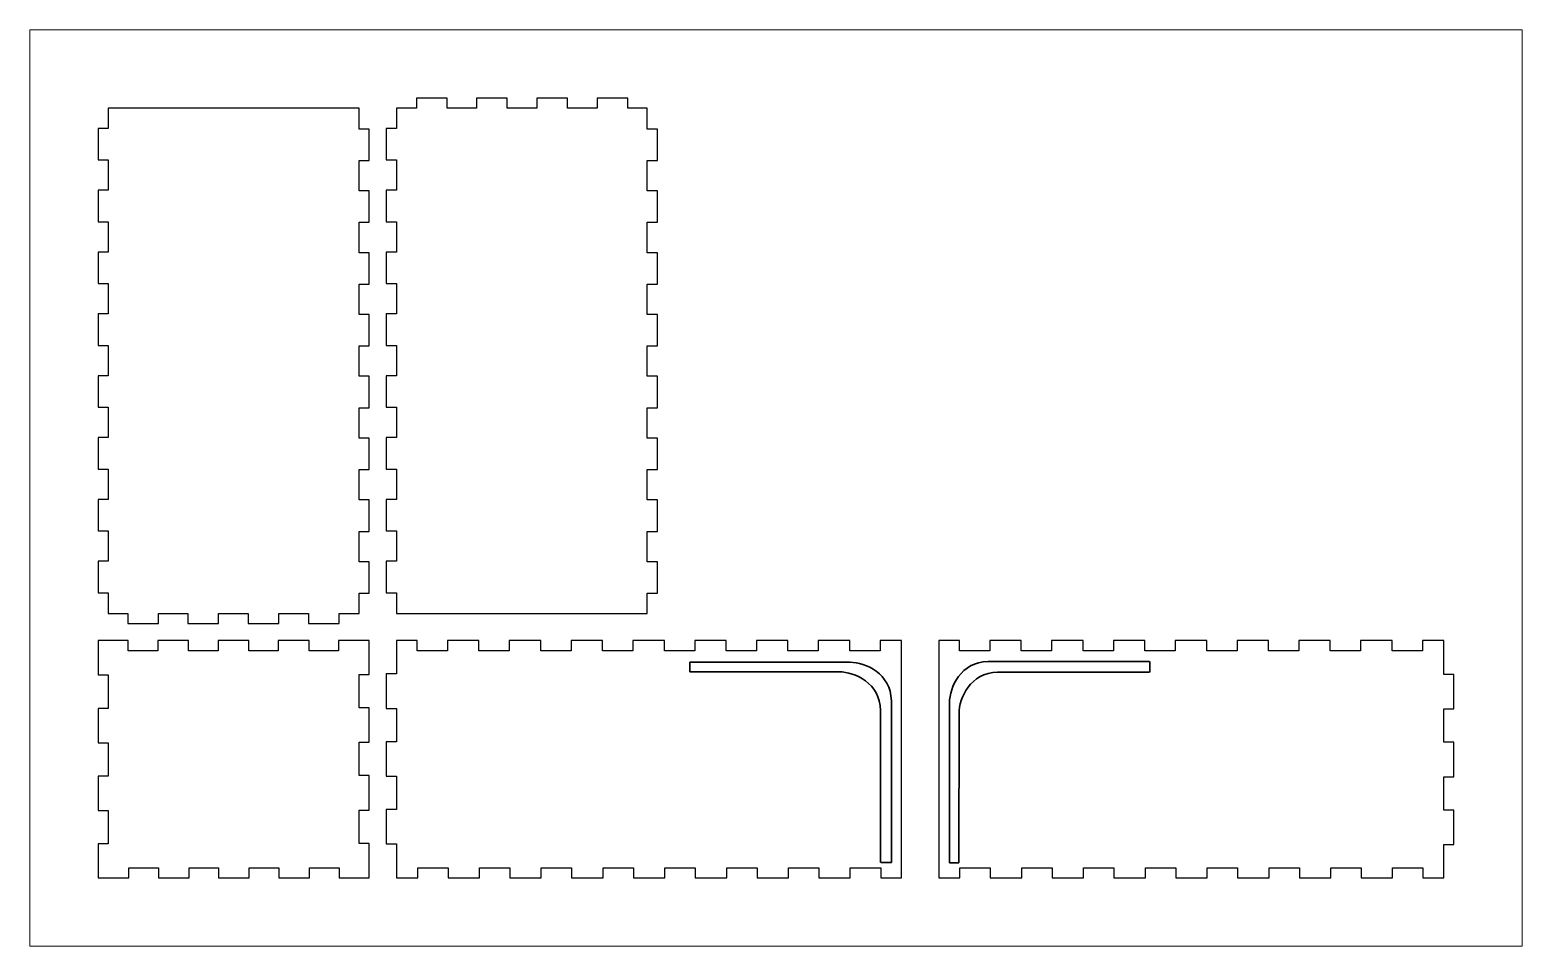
# Paper-space layout 'Layout1' of a CAD drawing. Header units: millimetres. Extents: x 0 to 440, y 0 to 270.
# The model-space entities are those that its viewports show. They can reach past a viewport. Long polylines and large blocks are cut down to what shows.
import ezdxf

# ---------------------------------------------------------------- set-up
doc = ezdxf.new("R2010")
doc.units = ezdxf.units.MM
doc.layers.add('OpenJsCad', color=7, linetype='Continuous')

msp = doc.modelspace()

# ---------------------------------------------------------------- linework, layer by layer
at = {"layer": 'OpenJsCad', "color": 18, "linetype": 'Continuous', "lineweight": 25, "true_color": 0x000000}
for points in [[(20.14, 113.53), (20.14, 104.26), (23.14, 104.26), (23.14, 98.14), (28.87, 98.14), (28.87, 95.14), (37.92, 95.14), (37.92, 98.14), (46.64, 98.14), (46.64, 95.14), (55.69, 95.14), (55.69, 98.14), (64.42, 98.14), (64.42, 95.14), (73.47, 95.14), (73.47, 98.14), (82.2, 98.14), (82.2, 95.14), (91.25, 95.14), (91.25, 98.14), (97.14, 98.14), (97.14, 104.1), (100.14, 104.1), (100.14, 113.37), (97.14, 113.37), (97.14, 122.33), (100.14, 122.33), (100.14, 131.61), (97.14, 131.61), (97.14, 140.57), (100.14, 140.57), (100.14, 149.84), (97.14, 149.84), (97.14, 158.8), (100.14, 158.8), (100.14, 168.08), (97.14, 168.08), (97.14, 177.04), (100.14, 177.04), (100.14, 186.31), (97.14, 186.31), (97.14, 195.27), (100.14, 195.27), (100.14, 204.55), (97.14, 204.55), (97.14, 213.51), (100.14, 213.51), (100.14, 222.78), (97.14, 222.78), (97.14, 231.74), (100.14, 231.74), (100.14, 241.02), (97.14, 241.02), (97.14, 247.14), (23.14, 247.14), (23.14, 241.18), (20.14, 241.18), (20.14, 231.9), (23.14, 231.9), (23.14, 222.94), (20.14, 222.94), (20.14, 213.67), (23.14, 213.67), (23.14, 204.71), (20.14, 204.71), (20.14, 195.43), (23.14, 195.43), (23.14, 186.47), (20.14, 186.47), (20.14, 177.2), (23.14, 177.2), (23.14, 168.24), (20.14, 168.24), (20.14, 158.96), (23.14, 158.96), (23.14, 150), (20.14, 150), (20.14, 140.73), (23.14, 140.73), (23.14, 131.77), (20.14, 131.77), (20.14, 122.49), (23.14, 122.49), (23.14, 113.53), (20.14, 113.53)], [(108.14, 104.26), (108.14, 98.14), (182.14, 98.14), (182.14, 104.1), (185.14, 104.1), (185.14, 113.37), (182.14, 113.37), (182.14, 122.33), (185.14, 122.33), (185.14, 131.61), (182.14, 131.61), (182.14, 140.57), (185.14, 140.57), (185.14, 149.84), (182.14, 149.84), (182.14, 158.8), (185.14, 158.8), (185.14, 168.08), (182.14, 168.08), (182.14, 177.04), (185.14, 177.04), (185.14, 186.31), (182.14, 186.31), (182.14, 195.27), (185.14, 195.27), (185.14, 204.55), (182.14, 204.55), (182.14, 213.51), (185.14, 213.51), (185.14, 222.78), (182.14, 222.78), (182.14, 231.74), (185.14, 231.74), (185.14, 241.02), (182.14, 241.02), (182.14, 247.14), (176.41, 247.14), (176.41, 250.14), (167.36, 250.14), (167.36, 247.14), (158.63, 247.14), (158.63, 250.14), (149.58, 250.14), (149.58, 247.14), (140.85, 247.14), (140.85, 250.14), (131.8, 250.14), (131.8, 247.14), (123.08, 247.14), (123.08, 250.14), (114.03, 250.14), (114.03, 247.14), (108.14, 247.14), (108.14, 241.18), (105.14, 241.18), (105.14, 231.9), (108.14, 231.9), (108.14, 222.94), (105.14, 222.94), (105.14, 213.67), (108.14, 213.67), (108.14, 204.71), (105.14, 204.71), (105.14, 195.43), (108.14, 195.43), (108.14, 186.47), (105.14, 186.47), (105.14, 177.2), (108.14, 177.2), (108.14, 168.24), (105.14, 168.24), (105.14, 158.96), (108.14, 158.96), (108.14, 150), (105.14, 150), (105.14, 140.73), (108.14, 140.73), (108.14, 131.77), (105.14, 131.77), (105.14, 122.49), (108.14, 122.49), (108.14, 113.53), (105.14, 113.53), (105.14, 104.26), (108.14, 104.26)], [(20.14, 30.14), (20.14, 20.14), (29.19, 20.14), (29.19, 23.14), (37.92, 23.14), (37.92, 20.14), (46.96, 20.14), (46.96, 23.14), (55.69, 23.14), (55.69, 20.14), (64.74, 20.14), (64.74, 23.14), (73.47, 23.14), (73.47, 20.14), (82.52, 20.14), (82.52, 23.14), (91.25, 23.14), (91.25, 20.14), (100.14, 20.14), (100.14, 30.3), (97.14, 30.3), (97.14, 40.14), (100.14, 40.14), (100.14, 50.3), (97.14, 50.3), (97.14, 60.14), (100.14, 60.14), (100.14, 70.3), (97.14, 70.3), (97.14, 80.14), (100.14, 80.14), (100.14, 90.14), (91.09, 90.14), (91.09, 87.14), (82.36, 87.14), (82.36, 90.14), (73.31, 90.14), (73.31, 87.14), (64.58, 87.14), (64.58, 90.14), (55.53, 90.14), (55.53, 87.14), (46.8, 87.14), (46.8, 90.14), (37.76, 90.14), (37.76, 87.14), (29.03, 87.14), (29.03, 90.14), (20.14, 90.14), (20.14, 79.98), (23.14, 79.98), (23.14, 70.14), (20.14, 70.14), (20.14, 59.98), (23.14, 59.98), (23.14, 50.14), (20.14, 50.14), (20.14, 39.98), (23.14, 39.98), (23.14, 30.14), (20.14, 30.14)], [(114.26, 90.14), (108.14, 90.14), (108.14, 80.3), (105.14, 80.3), (105.14, 70.14), (108.14, 70.14), (108.14, 60.3), (105.14, 60.3), (105.14, 50.14), (108.14, 50.14), (108.14, 40.3), (105.14, 40.3), (105.14, 30.14), (108.14, 30.14), (108.14, 20.14), (114.42, 20.14), (114.42, 23.14), (123.37, 23.14), (123.37, 20.14), (132.65, 20.14), (132.65, 23.14), (141.61, 23.14), (141.61, 20.14), (150.89, 20.14), (150.89, 23.14), (159.84, 23.14), (159.84, 20.14), (169.12, 20.14), (169.12, 23.14), (178.08, 23.14), (178.08, 20.14), (187.36, 20.14), (187.36, 23.14), (196.31, 23.14), (196.31, 20.14), (205.59, 20.14), (205.59, 23.14), (214.55, 23.14), (214.55, 20.14), (223.83, 20.14), (223.83, 23.14), (232.78, 23.14), (232.78, 20.14), (242.06, 20.14), (242.06, 23.14), (251.02, 23.14), (251.02, 20.14), (257.14, 20.14), (257.14, 90.14), (250.86, 90.14), (250.86, 87.14), (241.9, 87.14), (241.9, 90.14), (232.62, 90.14), (232.62, 87.14), (223.67, 87.14), (223.67, 90.14), (214.39, 90.14), (214.39, 87.14), (205.43, 87.14), (205.43, 90.14), (196.15, 90.14), (196.15, 87.14), (187.2, 87.14), (187.2, 90.14), (177.92, 90.14), (177.92, 87.14), (168.96, 87.14), (168.96, 90.14), (159.68, 90.14), (159.68, 87.14), (150.73, 87.14), (150.73, 90.14), (141.45, 90.14), (141.45, 87.14), (132.49, 87.14), (132.49, 90.14), (123.21, 90.14), (123.21, 87.14), (114.26, 87.14), (114.26, 90.14)], [(274.26, 90.14), (268.14, 90.14), (268.14, 20.14), (274.42, 20.14), (274.42, 23.14), (283.37, 23.14), (283.37, 20.14), (292.65, 20.14), (292.65, 23.14), (301.61, 23.14), (301.61, 20.14), (310.89, 20.14), (310.89, 23.14), (319.84, 23.14), (319.84, 20.14), (329.12, 20.14), (329.12, 23.14), (338.08, 23.14), (338.08, 20.14), (347.36, 20.14), (347.36, 23.14), (356.31, 23.14), (356.31, 20.14), (365.59, 20.14), (365.59, 23.14), (374.55, 23.14), (374.55, 20.14), (383.83, 20.14), (383.83, 23.14), (392.78, 23.14), (392.78, 20.14), (402.06, 20.14), (402.06, 23.14), (411.02, 23.14), (411.02, 20.14), (417.14, 20.14), (417.14, 29.98), (420.14, 29.98), (420.14, 40.14), (417.14, 40.14), (417.14, 49.98), (420.14, 49.98), (420.14, 60.14), (417.14, 60.14), (417.14, 69.98), (420.14, 69.98), (420.14, 80.14), (417.14, 80.14), (417.14, 90.14), (410.86, 90.14), (410.86, 87.14), (401.9, 87.14), (401.9, 90.14), (392.62, 90.14), (392.62, 87.14), (383.67, 87.14), (383.67, 90.14), (374.39, 90.14), (374.39, 87.14), (365.43, 87.14), (365.43, 90.14), (356.15, 90.14), (356.15, 87.14), (347.2, 87.14), (347.2, 90.14), (337.92, 90.14), (337.92, 87.14), (328.96, 87.14), (328.96, 90.14), (319.68, 90.14), (319.68, 87.14), (310.73, 87.14), (310.73, 90.14), (301.45, 90.14), (301.45, 87.14), (292.49, 87.14), (292.49, 90.14), (283.21, 90.14), (283.21, 87.14), (274.26, 87.14), (274.26, 90.14)]]:
    msp.add_lwpolyline(points, close=True, dxfattribs=at)
at = {"layer": 'OpenJsCad', "color": 18, "linetype": 'Continuous', "lineweight": 30, "true_color": 0x000000}
for points in [[(194.73, 80.95), (194.73, 83.75)], [(330.41, 83.98), (330.41, 80.86)], [(254.2, 24.66), (251.08, 24.66)], [(274.08, 24.55), (271.28, 24.55)]]:
    msp.add_lwpolyline(points, dxfattribs=at)
at = {"layer": 'OpenJsCad', "color": 18, "linetype": 'Continuous', "lineweight": 35, "true_color": 0x000000}
for points in [[(194.74, 83.74), (241.89, 83.74)], [(330.37, 83.96), (282.78, 84)], [(194.74, 80.92), (238.72, 80.92)], [(330.37, 80.79), (285.6, 80.82)], [(254.18, 24.7), (254.18, 72.29)], [(271.29, 24.56), (271.33, 71.72)], [(251.01, 24.7), (251.01, 69.47)], [(274.11, 24.56), (274.15, 68.54)]]:
    msp.add_lwpolyline(points, dxfattribs=at)
at = {"layer": 'OpenJsCad', "color": 18, "linetype": 'Continuous', "lineweight": 30, "true_color": 0x000000}
for points in [[(241.98, 83.74), (246.57, 83.73), (254, 80.44), (254.18, 72.37)], [(271.32, 71.8), (271.34, 76.4), (274.64, 83.82), (282.71, 84)], [(238.8, 80.92), (243.4, 80.9), (250.83, 77.61), (251.01, 69.54)], [(274.14, 68.62), (274.16, 73.22), (277.46, 80.65), (285.53, 80.82)]]:
    msp.add_open_spline(points, degree=3, dxfattribs=at)

psp = doc.layouts.get("Layout1")

# ---------------------------------------------------------------- viewports
at = {"layer": '0'}
psp.add_viewport(center=(220.1375, 135.1375), size=(440.275, 270.275), view_center_point=(220.1375, 135.1375), view_height=270.275, dxfattribs=at)

doc.saveas('drawing.dxf')
